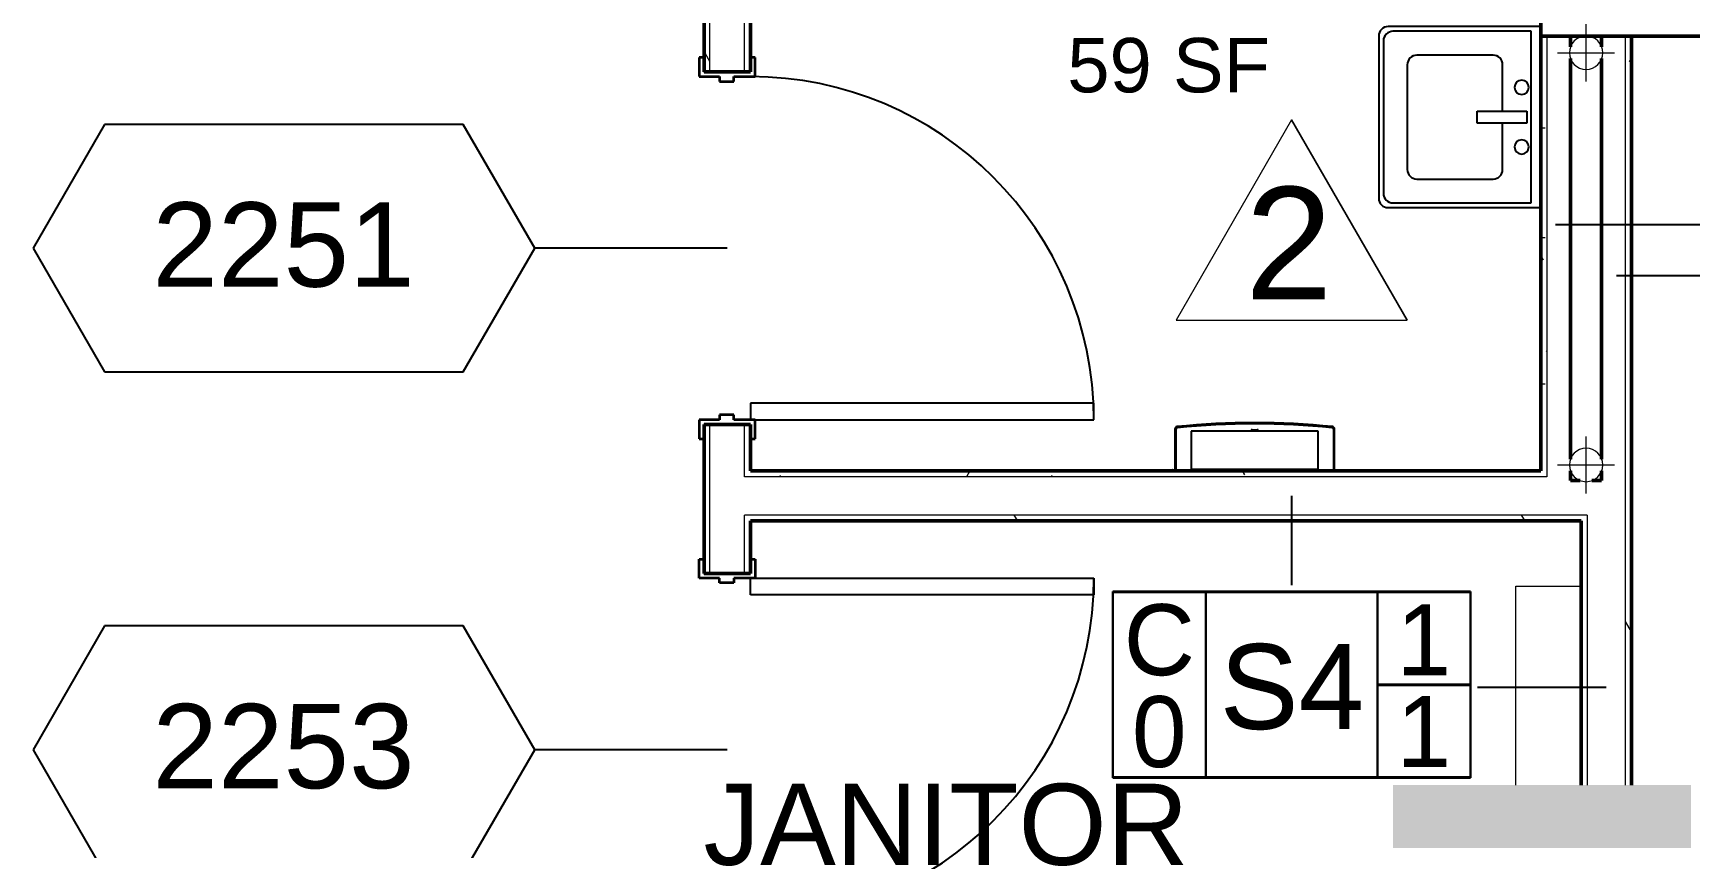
# Model space of a CAD drawing. Header units: inches. Extents: x -1132 to 5570, y -1986 to 4304.
# Drawn here: x 2755.8 to 2929.6, y -1450.3 to -1364.8 of the extents above; entities that cross this region are included whole.
import ezdxf

# ---------------------------------------------------------------- set-up
doc = ezdxf.new("R2010")
doc.units = ezdxf.units.IN
doc.header["$LTSCALE"] = 96
doc.header["$MEASUREMENT"] = 0
doc.layers.get('0').update_dxf_attribs({"linetype": 'CONTINUOUS'})
for name, color, linetype, lineweight in [('A-AREA-IDEN', 2, 'CONTINUOUS', 25), ('A-DETL', 90, 'CONTINUOUS', 13), ('A-DETL-GENF', 92, 'CONTINUOUS', 25), ('A-DOOR-IDEN', 31, 'CONTINUOUS', 25), ('A-WALL', 113, 'CONTINUOUS', 18), ('A-WALL-IDEN', 211, 'CONTINUOUS', 25), ('A-WALL-PATT', 111, 'CONTINUOUS', 25), ('G-ANNO-REVC-IDEN', 71, 'CONTINUOUS', 18), ('I-WALL', 2, 'CONTINUOUS', 18), ('P-PIPE', 3, 'CONTINUOUS', 18), ('P-PIPE-CNTR', 3, 'CONTINUOUS', 18), ('P-SANR-FIXT', 6, 'CONTINUOUS', 25), ('Q-SPCQ', 91, 'CONTINUOUS', 25)]:
    doc.layers.add(name, color=color, linetype=linetype, lineweight=lineweight)
doc.layers.add('A-DOOR', color=2, linetype='CONTINUOUS')
doc.styles.add('ARIAL', font='arial.ttf')
doc.styles.add('Arial_1', font='arial.ttf', dxfattribs={"height": 8.851796})
doc.styles.add('Arial_2', font='arial.ttf', dxfattribs={"height": 7.376497})
doc.styles.add('Swis721 BT', font='swiss.ttf', dxfattribs={"height": 8.514638})
doc.styles.add('Swis721 Ex BT', font='swisse.ttf', dxfattribs={"height": 5.705972})
pattern_1 = [(0, (-36, 0), (15.36, 3.84), [1.267, -10.253, 1.267, -10.253, -61.44]), (0, (-36, 0), (15.36, 3.84), [-23.04, 1.267, -21.773, 1.267, -10.253, -26.88]), (0, (-36, 0), (15.36, 3.84), [-57.6, 1.267, -6.413, 1.267, -17.933]), (120, (-30.24, 1.92), (-11.0055376, 11.38215), [1.267, -10.253, 1.267, -10.253, -61.44]), (120, (-30.24, 1.92), (-11.0055376, 11.38215), [-23.04, 1.267, -21.773, 1.267, -10.253, -26.88]), (120, (-30.24, 1.92), (-11.0055376, 11.38215), [-57.6, 1.267, -6.413, 1.267, -17.933]), (240, (-28.32, 9.6), (-4.3544624, -15.22215), [1.267, -10.253, 1.267, -10.253, -61.44]), (240, (-28.32, 9.6), (-4.3544624, -15.22215), [-23.04, 1.267, -21.773, 1.267, -10.253, -26.88]), (240, (-28.32, 9.6), (-4.3544624, -15.22215), [-57.6, 1.267, -6.413, 1.267, -17.933])]

# ---------------------------------------------------------------- blocks, each defined once
blk = doc.blocks.new('Interior-Sgl - 3_-0_ x 7_-0_ - Flush-3390471-2ND FLR PLAN - EAST WING')
at = {"layer": 'A-DOOR', "lineweight": 35}
for p, q in [((-14, 2.94), (-12, 2.94)), ((-14, 2.44), (-14, 2.94)), ((-12.5, 2.44), (-14, 2.44)), ((-12.5, -2.44), (-12.5, 2.44)), ((-12, 2.94), (-12, 0.81)), ((24, 2.94), (26, 2.94)), ((24, 0.81), (24, 2.94)), ((26, 2.44), (24.5, 2.44)), ((24.5, 2.44), (24.5, -2.44)), ((26, 2.94), (26, 2.44)), ((-12, 0.81), (-11.5, 0.81)), ((-11.5, 0.81), (-11.5, -0.69)), ((23.5, 0.81), (24, 0.81)), ((23.5, -0.69), (23.5, 0.81)), ((-12, -0.69), (-12, -2.94)), ((-11.5, -0.69), (-12, -0.69)), ((24, -0.69), (23.5, -0.69)), ((24, -2.94), (24, -0.69)), ((-14, -2.44), (-12.5, -2.44)), ((-14, -2.94), (-14, -2.44)), ((-12, -2.94), (-14, -2.94)), ((26, -2.94), (24, -2.94)), ((24.5, -2.44), (26, -2.44)), ((26, -2.44), (26, -2.94))]:
    blk.add_line(p, q, dxfattribs=at)
at = {"layer": 'A-DOOR'}
for p, q in [((22.25, -2.44), (24, -2.44)), ((22.25, -38.44), (22.25, -2.44)), ((24, -2.94), (24, -38.44)), ((24, -38.44), (22.25, -38.44))]:
    blk.add_line(p, q, dxfattribs=at)
blk.add_arc((24, -2.44), 36, 180, 270, dxfattribs=at)
blk = doc.blocks.new('Interior-Sgl - 3_-0_ x 7_-0_ - Flush-3421262-2ND FLR PLAN - EAST WING')
at = {"layer": 'A-DOOR'}
for p, q in [((22.25, 38.44), (22.25, 2.44)), ((24, 38.44), (22.25, 38.44)), ((24, 2.94), (24, 38.44)), ((22.25, 2.44), (24, 2.44))]:
    blk.add_line(p, q, dxfattribs=at)
at = {"layer": 'A-DOOR', "lineweight": 35}
for p, q in [((-12, 2.94), (-14, 2.94)), ((-14, 2.94), (-14, 2.44)), ((-14, 2.44), (-12.5, 2.44)), ((-12.5, 2.44), (-12.5, -2.44)), ((-12, 0.69), (-12, 2.94)), ((26, 2.94), (24, 2.94)), ((24, 2.94), (24, 0.69)), ((24.5, -2.44), (24.5, 2.44)), ((24.5, 2.44), (26, 2.44)), ((26, 2.44), (26, 2.94)), ((-11.5, 0.69), (-12, 0.69)), ((-11.5, -0.81), (-11.5, 0.69)), ((24, 0.69), (23.5, 0.69)), ((23.5, 0.69), (23.5, -0.81)), ((-12, -2.94), (-12, -0.81)), ((-12, -0.81), (-11.5, -0.81)), ((23.5, -0.81), (24, -0.81)), ((24, -0.81), (24, -2.94)), ((-12.5, -2.44), (-14, -2.44)), ((-14, -2.44), (-14, -2.94)), ((-14, -2.94), (-12, -2.94)), ((24, -2.94), (26, -2.94)), ((26, -2.44), (24.5, -2.44)), ((26, -2.94), (26, -2.44))]:
    blk.add_line(p, q, dxfattribs=at)
at = {"layer": 'A-DOOR'}
blk.add_arc((24, 2.44), 36, 90, 180, dxfattribs=at)
blk = doc.blocks.new('Paper Towel Dispenser - W13_3xD8xH16_4-3455613-2ND FLR PLAN - EAST WING')
at = {"layer": 'Q-SPCQ'}
for p, q in [((6.03, 2), (-7.28, 2)), ((-7.28, 2), (-7.28, -2)), ((-1, 2.12), (-1, 2)), ((-0.89, 2.12), (-1, 2.12)), ((-1, 2.12), (-0.25, 2.12)), ((-0.25, 2.12), (-0.36, 2.12)), ((-0.25, 2), (-0.25, 2.12)), ((6.03, -2), (6.03, 2)), ((-7.28, -2), (6.03, -2))]:
    blk.add_line(p, q, dxfattribs=at)
blk = doc.blocks.new('Waste-Receptacle_Bobrick_B-43644 - B-43644-3443193-2ND FLR PLAN - EAST WING')
at = {"layer": 'Q-SPCQ'}
for p, q in [((2970.27, 816.61), (2970.27, 812.33)), ((2970.39, 812.33), (2970.39, 816.61)), ((2986.89, 816.61), (2986.89, 812.33)), ((2987.02, 812.33), (2987.02, 816.61)), ((2970.02, 812.33), (2970.02, 812.21)), ((2970.04, 812.33), (2970.02, 812.33)), ((2970.02, 812.33), (2970.77, 812.33)), ((2970.77, 812.33), (2986.52, 812.33)), ((2986.52, 812.33), (2987.27, 812.33)), ((2987.27, 812.33), (2987.24, 812.33)), ((2987.27, 812.21), (2987.27, 812.33))]:
    blk.add_line(p, q, dxfattribs=at)
for centre, radius, start, end in [((2970.52, 816.61), 0.25, 95.8197, 180), ((2970.52, 816.61), 0.25, 95.8197, 180), ((2970.52, 816.61), 0.125, 95.8197, 180), ((2970.52, 816.61), 0.125, 95.8197, 180), ((2970.52, 816.61), 0.125, 95.8197, 180), ((2978.64, 736.89), 80.38, 84.1803, 95.8197), ((2978.64, 736.89), 80.25, 84.1803, 95.8197), ((2986.77, 816.61), 0.125, 1.1972, 84.1803), ((2986.77, 816.61), 0.125, 1.1972, 84.1803), ((2986.77, 816.61), 0.125, 1.1972, 84.1803), ((2986.77, 816.61), 0.25, 0, 84.1803), ((2986.77, 816.61), 0.25, 0, 84.1803)]:
    blk.add_arc(centre, radius, start, end, dxfattribs=at)
blk = doc.blocks.new('Sink-Hand - 19_ x 17_-1830599-2ND FLR PLAN - EAST WING')
at = {"layer": 'P-SANR-FIXT'}
for p, q in [((2.06, 17.56), (2.06, 1.56)), ((20.06, 18.56), (3.06, 18.56)), ((19.56, 18.06), (3.56, 18.06)), ((21.06, 1.56), (21.06, 17.56)), ((2.56, 17.06), (2.56, 2.56)), ((20.56, 2.56), (20.56, 17.06)), ((5.06, 14.56), (5.06, 6.56)), ((17.06, 15.56), (6.06, 15.56)), ((18.06, 6.56), (18.06, 14.56)), ((10.93, 3.02), (10.93, 8.24)), ((10.93, 8.24), (12.18, 8.24)), ((12.18, 8.24), (12.18, 3.02)), ((6.06, 5.56), (10.93, 5.56)), ((12.18, 5.56), (17.06, 5.56)), ((2.56, 2.56), (20.56, 2.56)), ((12.18, 3.02), (10.93, 3.02))]:
    blk.add_line(p, q, dxfattribs=at)
for centre, radius, start, end in [((3.06, 17.56), 1, 90, 180), ((3.56, 17.06), 1, 90, 180), ((19.56, 17.06), 1, 360, 90), ((20.06, 17.56), 1, 0, 90), ((6.06, 14.56), 1, 90, 180), ((17.06, 14.56), 1, 360, 90), ((6.06, 6.56), 1, 180, 270), ((17.06, 6.56), 1, 270, 0), ((8.43, 3.56), 0.75, 0, 180), ((8.43, 3.56), 0.75, 180, 0), ((14.68, 3.56), 0.75, 0, 180), ((14.68, 3.56), 0.75, 180, 0)]:
    blk.add_arc(centre, radius, start, end, dxfattribs=at)
blk = doc.blocks.new('Tag-Door - Tag-Door-146303-2ND FLR PLAN - EAST WING')
at = {"layer": 'A-DOOR-IDEN'}
for p, q in [((-0.0006, 0.2749), (-0.1359, 0.1968)), ((0.1347, 0.1968), (-0.0006, 0.2749)), ((-0.1359, 0.1968), (-0.1359, -0.195)), ((0.1347, -0.195), (0.1347, 0.1968)), ((-0.1359, -0.195), (-0.0006, -0.2731)), ((-0.0006, -0.2731), (0.1347, -0.195))]:
    blk.add_line(p, q, dxfattribs=at)
blk = doc.blocks.new('Tag-Revision - Standard-1506585-2ND FLR PLAN - EAST WING')
at = {"layer": 'G-ANNO-REVC-IDEN'}
for p, q in [((0, 0.1384), (-0.1263, -0.0804)), ((0, 0.1384), (-0.1263, -0.0804)), ((0, 0.1384), (0.1263, -0.0804)), ((0.1263, -0.0804), (0, 0.1384)), ((-0.1263, -0.0804), (0.1263, -0.0804)), ((-0.1263, -0.0804), (0.1263, -0.0804))]:
    blk.add_line(p, q, dxfattribs=at)
blk = doc.blocks.new('Tag-Wall - Standard-1146418-2ND FLR PLAN - EAST WING')
at = {"layer": 'A-WALL-IDEN'}
for p, q in [((-0.0937, 0.1172), (-0.1953, 0.1172)), ((-0.1953, 0.1172), (-0.1953, -0.0859)), ((-0.1953, -0.0859), (-0.1953, 0.1172)), ((-0.1953, 0.1172), (0.1953, 0.1172)), ((-0.0937, -0.0859), (-0.0937, 0.1172)), ((0.0938, 0.1172), (-0.0937, 0.1172)), ((-0.0937, 0.1172), (-0.0937, -0.0859)), ((0.0938, -0.0859), (0.0938, 0.1172)), ((0.1953, 0.1172), (0.0938, 0.1172)), ((0.0938, 0.1172), (0.0938, 0.0156)), ((0.1953, 0.1172), (0.1953, -0.0859)), ((0.1953, 0.0156), (0.1953, 0.1172)), ((0.1953, 0.0156), (0.0938, 0.0156)), ((0.0938, 0.0156), (0.0938, -0.0859)), ((0.0938, 0.0156), (0.1953, 0.0156)), ((0.1953, -0.0859), (0.1953, 0.0156)), ((-0.1953, -0.0859), (-0.0937, -0.0859)), ((0.1953, -0.0859), (-0.1953, -0.0859)), ((-0.0937, -0.0859), (0.0938, -0.0859)), ((0.0938, -0.0859), (0.1953, -0.0859))]:
    blk.add_line(p, q, dxfattribs=at)
blk = doc.blocks.new('block')
at = {"layer": 'A-DETL-GENF'}
blk.add_hatch(color=7, dxfattribs=at).paths.add_polyline_path([(2993.14214302, 772.65515263), (3024.40733517, 772.65515263), (3024.40733517, 779.23759317), (2993.14214302, 779.23759317)], flags=0)
at = {"layer": 'A-WALL-PATT', "lineweight": 13}
h = blk.add_hatch(dxfattribs=at)
h.set_pattern_fill('FP_1', color=256, style=0, pattern_type=2)
h.set_pattern_definition(pattern_1)
h.paths.add_polyline_path([(2921.51625568, 697.20401345), (2921.51625568, 764.45567884), (2920.89125568, 764.45567884), (2920.89125568, 697.20401345)], flags=0)
h.paths.add_polyline_path([(2921.51625568, 801.45567884), (2921.51625568, 817.08067884), (2920.89125568, 817.08067884), (2920.89125568, 801.45567884)], flags=0)
h.paths.add_polyline_path([(2921.51625568, 854.08067884), (2921.51625568, 913.95567884), (2920.89125568, 913.95567884), (2920.89125568, 854.08067884)], flags=0)
h = blk.add_hatch(dxfattribs=at)
h.set_pattern_fill('FP_1', color=256, style=0, pattern_type=2)
h.set_pattern_definition(pattern_1)
h.paths.add_polyline_path([(2925.14125568, 697.20401345), (2925.76625568, 697.20401345), (2925.76625568, 764.45567884), (2925.14125568, 764.45567884), (2925.14125568, 728.89049914)], flags=0)
h.paths.add_polyline_path([(2925.14125568, 801.45567884), (2925.76625568, 801.45567884), (2925.76625568, 807.58067884), (2925.14125568, 807.58067884)], flags=0)
h.paths.add_polyline_path([(2925.76625568, 811.58067884), (2925.76625568, 817.08067884), (2925.14125568, 817.08067884), (2925.14125568, 811.58067884)], flags=0)
h.paths.add_polyline_path([(2925.14125568, 854.08067884), (2925.76625568, 854.08067884), (2925.76625568, 913.95567884), (2925.14125568, 913.95567884), (2925.14125568, 857.90675684)], flags=0)
h = blk.add_hatch(dxfattribs=at)
h.set_pattern_fill('FP_1', color=256, style=0, pattern_type=2)
h.set_pattern_definition(pattern_1)
h.paths.add_polyline_path([(3080.89322142, 857.83067884), (3080.89322142, 858.45567884), (3008.64214302, 858.45567884), (3008.64214302, 857.83067884), (3032.56957933, 857.83067884)], flags=0)
h = blk.add_hatch(dxfattribs=at)
h.set_pattern_fill('FP_1', color=256, style=0, pattern_type=2)
h.set_pattern_definition(pattern_1)
h.paths.add_polyline_path([(3009.26714302, 811.58067884), (3009.26714302, 857.83067884), (3008.64214302, 857.83067884), (3008.64214302, 811.58067884)], flags=0)
h = blk.add_hatch(dxfattribs=at)
h.set_pattern_fill('FP_1', color=256, style=0, pattern_type=2)
h.set_pattern_definition(pattern_1)
h.paths.add_polyline_path([(3018.14214302, 811.20567884), (3018.14214302, 857.83067884), (3017.51714302, 857.83067884), (3017.51714302, 811.20567884)], flags=0)
h = blk.add_hatch(dxfattribs=at)
h.set_pattern_fill('FP_1', color=256, style=0, pattern_type=2)
h.set_pattern_definition(pattern_1)
h.paths.add_polyline_path([(2925.76625568, 811.58067884), (3008.64214302, 811.58067884), (3008.64214302, 812.20567884), (2925.76625568, 812.20567884)], flags=0)
h = blk.add_hatch(dxfattribs=at)
h.set_pattern_fill('FP_1', color=256, style=0, pattern_type=2)
h.set_pattern_definition(pattern_1)
h.paths.add_polyline_path([(3017.51714302, 771.2079197), (3018.14214302, 771.2079197), (3018.14214302, 772.65515263), (3017.51714302, 772.65515263)], flags=0)
h.paths.add_polyline_path([(3017.51714302, 779.23759317), (3018.14214302, 779.23759317), (3018.14214302, 811.20567884), (3017.51714302, 811.20567884), (3017.51714302, 786.23105812)], flags=0)
h = blk.add_hatch(dxfattribs=at)
h.set_pattern_fill('FP_1', color=256, style=0, pattern_type=2)
h.set_pattern_definition(pattern_1)
h.paths.add_polyline_path([(2925.76625568, 806.95567884), (3008.64214302, 806.95567884), (3008.64214302, 807.58067884), (2925.76625568, 807.58067884)], flags=0)
h = blk.add_hatch(dxfattribs=at)
h.set_pattern_fill('FP_1', color=256, style=0, pattern_type=2)
h.set_pattern_definition(pattern_1)
h.paths.add_polyline_path([(3012.89214302, 806.95567884), (3013.51714302, 806.95567884), (3013.51714302, 807.58067884), (3008.64214302, 807.58067884), (3008.64214302, 806.95567884), (3009.26714302, 806.95567884)], flags=0)
h = blk.add_hatch(dxfattribs=at)
h.set_pattern_fill('FP_1', color=256, style=0, pattern_type=2)
h.set_pattern_definition(pattern_1)
h.paths.add_polyline_path([(3013.51714302, 771.2079197), (3013.51714302, 772.65515263), (3012.89214302, 772.65515263), (3012.89214302, 771.2079197)], flags=0)
h.paths.add_polyline_path([(3013.51714302, 779.23759317), (3013.51714302, 806.95567884), (3012.89214302, 806.95567884), (3012.89214302, 779.23759317)], flags=0)
at = {"layer": 'A-DETL'}
for p, q in [((3006.01715569, 779.23759317), (3006.01715569, 800.10937657)), ((3006.01715569, 800.10937657), (3012.89214302, 800.10937657))]:
    blk.add_line(p, q, dxfattribs=at)
at = {"layer": 'A-DOOR-IDEN'}
for p, q in [((2923.32875568, 835.58067884), (2903.13943298, 835.58067884)), ((2923.32875568, 782.95567884), (2903.13943298, 782.95567884))]:
    blk.add_line(p, q, dxfattribs=at)
at = {"layer": 'A-WALL'}
for p, q in [((2921.51625568, 854.08067884), (2921.51625568, 934.08067884)), ((2925.14125568, 854.08067884), (2925.14125568, 914.58067884)), ((3009.26714302, 857.83067884), (3009.26714302, 811.58067884)), ((3017.51714302, 779.23759317), (3017.51714302, 857.83067884)), ((2921.51625568, 801.45567884), (2921.51625568, 817.08067884)), ((2925.14125568, 811.58067884), (2925.14125568, 817.08067884)), ((3009.26714302, 811.58067884), (2925.14125568, 811.58067884)), ((3013.51714302, 807.58067884), (2925.14125568, 807.58067884)), ((2925.14125568, 801.45567884), (2925.14125568, 807.58067884)), ((3013.51714302, 807.58067884), (3013.51714302, 779.23759317))]:
    blk.add_line(p, q, dxfattribs=at)
at = {"layer": 'A-WALL-IDEN'}
for p, q in [((3010.20464302, 838.06559865), (3044.1711025, 838.06559865)), ((3016.57964302, 832.69615301), (3044.16338544, 832.69615301)), ((2982.51734274, 809.58067884), (2982.51734274, 800.23663486)), ((3015.51714302, 789.49205571), (3002.01734274, 789.49205571))]:
    blk.add_line(p, q, dxfattribs=at)
at = {"layer": 'I-WALL', "lineweight": 50}
for p, q in [((2920.89125568, 934.08067884), (2920.89125568, 854.08067884)), ((3008.64214302, 928.33067884), (3008.64214302, 812.20567884)), ((2925.76625568, 854.08067884), (2925.76625568, 913.95567884)), ((3080.89322142, 857.83067884), (3008.64214302, 857.83067884)), ((3011.76714302, 856.69142978), (3011.76714302, 857.83067884)), ((3015.01714302, 857.83067884), (3015.01714302, 856.69142978)), ((3018.14214302, 779.23759317), (3018.14214302, 857.83067884)), ((3011.76714302, 813.44142978), (3011.76714302, 855.4699279)), ((3015.01714302, 855.4699279), (3015.01714302, 813.44142978)), ((2920.89125568, 854.08067884), (2925.76625568, 854.08067884)), ((2920.89125568, 817.08067884), (2920.89125568, 801.45567884)), ((2925.76625568, 817.08067884), (2920.89125568, 817.08067884)), ((2925.76625568, 812.20567884), (2925.76625568, 817.08067884)), ((3008.64214302, 812.20567884), (2925.76625568, 812.20567884)), ((3011.76714302, 811.20567884), (3011.76714302, 812.2199279)), ((3015.01714302, 812.2199279), (3015.01714302, 811.20567884)), ((3012.78139208, 811.20567884), (3011.76714302, 811.20567884)), ((3015.01714302, 811.20567884), (3014.00289397, 811.20567884)), ((2925.76625568, 806.95567884), (3012.89214302, 806.95567884)), ((2925.76625568, 801.45567884), (2925.76625568, 806.95567884)), ((3012.89214302, 806.95567884), (3012.89214302, 779.23759317)), ((2920.89125568, 801.45567884), (2925.76625568, 801.45567884))]:
    blk.add_line(p, q, dxfattribs=at)
at = {"layer": 'P-PIPE', "lineweight": 13}
for start, end in [(0, 180), (180, 0)]:
    blk.add_arc((3013.39214302, 856.08067884), 1.75, start, end, dxfattribs=at)
at = {"layer": 'P-PIPE', "color": 55}
for start, end in [(0, 180), (180, 0)]:
    blk.add_arc((3013.39214302, 812.83067884), 1.75, start, end, dxfattribs=at)
at = {"layer": 'P-PIPE-CNTR', "lineweight": 13}
for p, q in [((3013.39214302, 853.08067884), (3013.39214302, 859.08067884)), ((3010.39214302, 856.08067884), (3016.39214302, 856.08067884))]:
    blk.add_line(p, q, dxfattribs=at)
at = {"layer": 'P-PIPE-CNTR', "color": 55}
for p, q in [((3013.39214302, 809.83067884), (3013.39214302, 815.83067884)), ((3010.39214302, 812.83067884), (3016.39214302, 812.83067884))]:
    blk.add_line(p, q, dxfattribs=at)
at = {"layer": 'A-DOOR'}
for name, p, rotation in [('Interior-Sgl - 3_-0_ x 7_-0_ - Flush-3421262-2ND FLR PLAN - EAST WING', (2923.32875568, 841.58067884), 269.9999999999999), ('Interior-Sgl - 3_-0_ x 7_-0_ - Flush-3390471-2ND FLR PLAN - EAST WING', (2923.32875568, 776.95567884), 89.9999999999999)]:
    blk.add_blockref(name, p, dxfattribs=dict(at, rotation=rotation))
at = {"layer": 'A-DOOR-IDEN', "xscale": 95.99999999999994, "yscale": 95.99999999999994, "zscale": 95.99999999999994}
for p, rotation in [((2876.74798153, 835.52148921), 270), ((2876.74798153, 782.89648921), 270.0000000000002)]:
    blk.add_blockref('Tag-Door - Tag-Door-146303-2ND FLR PLAN - EAST WING', p, dxfattribs=dict(at, rotation=rotation))
at = {"layer": 'A-WALL-IDEN', "xscale": 95.99999999999994, "yscale": 95.99999999999994, "zscale": 95.99999999999994}
for p in [(2982.51734274, 788.31614029), (2982.51734274, 788.23663486)]:
    blk.add_blockref('Tag-Wall - Standard-1146418-2ND FLR PLAN - EAST WING', p, dxfattribs=at)
at = {"layer": 'G-ANNO-REVC-IDEN', "xscale": 95.99999999999994, "yscale": 95.99999999999994, "zscale": 95.99999999999994}
blk.add_blockref('Tag-Revision - Standard-1506585-2ND FLR PLAN - EAST WING', (2982.51734274, 835.75566568), dxfattribs=at)
at = {"layer": 'P-SANR-FIXT', "rotation": 90}
blk.add_blockref('Sink-Hand - 19_ x 17_-1830599-2ND FLR PLAN - EAST WING', (3010.20464302, 837.77202938), dxfattribs=at)
at = {"layer": 'Q-SPCQ'}
for name, p in [('Waste-Receptacle_Bobrick_B-43644 - B-43644-3443193-2ND FLR PLAN - EAST WING', (0, 0)), ('Paper Towel Dispenser - W13_3xD8xH16_4-3455613-2ND FLR PLAN - EAST WING', (2979.26715569, 814.3954197))]:
    blk.add_blockref(name, p, dxfattribs=at)
at = {"layer": 'A-AREA-IDEN', "lineweight": 13, "attachment_point": 2}
for s, insert, char_height, width, line_spacing_factor, style in [('59 SF', (2969.6190275, 857.63474556), 5.705972435, 28.728, 0.985809, 'Swis721 Ex BT'), ('JANITOR', (2946.26886388, 779.38557143), 8.514637904, 58.86, 1.00667, 'Swis721 BT')]:
    blk.add_mtext(s, dxfattribs=dict(at, insert=insert, char_height=char_height, width=width, line_spacing_factor=line_spacing_factor, style=style))
at = {"layer": 'A-WALL-IDEN', "lineweight": 13, "attachment_point": 2, "line_spacing_factor": 0.938532}
for s, insert, char_height, width, style in [('C', (2968.6329611, 798.22618556), 7.37649701, 8.82, 'Arial_2'), ('C', (2968.6329611, 798.14668013), 7.37649701, 8.82, 'Arial_2'), ('1', (2996.3829611, 798.22618556), 7.37649701, 6.84, 'Arial_2'), ('1', (2996.3829611, 798.14668013), 7.37649701, 6.84, 'Arial_2'), ('S4', (2982.5507634, 794.04948972), 8.851796407, 18.036, 'Arial_1'), ('S4', (2982.5507634, 793.96998429), 8.851796407, 18.036, 'Arial_1'), ('0', (2968.6329611, 788.58292966), 7.37649701, 6.84, 'Arial_2'), ('0', (2968.6329611, 788.50342423), 7.37649701, 6.84, 'Arial_2'), ('1', (2996.3829611, 788.58292966), 7.37649701, 6.84, 'Arial_2'), ('1', (2996.3829611, 788.50342423), 7.37649701, 6.84, 'Arial_2')]:
    blk.add_mtext(s, dxfattribs=dict(at, insert=insert, char_height=char_height, width=width, style=style))
at = {"layer": 'G-ANNO-REVC-IDEN', "lineweight": 13, "insert": (2982.22740683, 842.00330946), "char_height": 11.80239521, "width": 10.944, "attachment_point": 2, "line_spacing_factor": 0.938532, "style": 'ARIAL'}
blk.add_mtext('2', dxfattribs=at)
at = {"layer": 'A-DOOR-IDEN', "lineweight": 13, "char_height": 8.851796407, "width": 32.832, "attachment_point": 2, "line_spacing_factor": 0.938532, "style": 'Arial_1', "bg_fill": 3, "box_fill_scale": 1.25, "bg_fill_color": 0, "bg_fill_transparency": 0}
for s, insert in [('2251', (2876.78911244, 840.38899077)), ('2253', (2876.78911244, 787.76399077))]:
    blk.add_mtext(s, dxfattribs=dict(at, insert=insert))

msp = doc.modelspace()

# ---------------------------------------------------------------- block references
msp.add_blockref('block', (-94.69, -2222.93))

doc.saveas('drawing.dxf')
